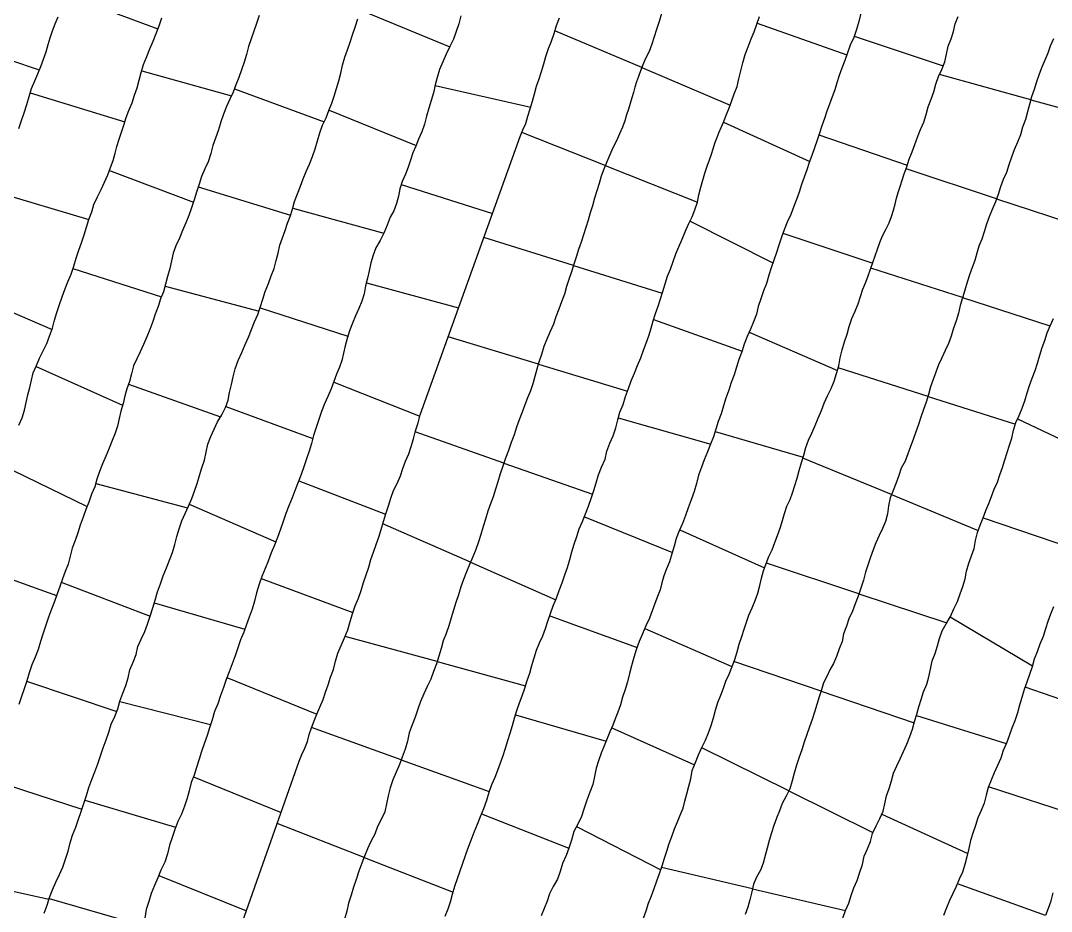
# Model space of a CAD drawing. Extents: x 703186 to 703989, y 1560402 to 1561368.
# Drawn here: x 703742.44 to 703791.6, y 1560489.99 to 1560532.48 of the extents above; entities that cross this region are included whole.
import ezdxf

# ---------------------------------------------------------------- set-up
doc = ezdxf.new("R2010")
doc.units = 0
doc.layers.add('10124_2002_REAL', color=30, linetype='Continuous')
doc.layers.add('AGROCAD PLL', color=7, linetype='Continuous')

msp = doc.modelspace()

# ---------------------------------------------------------------- linework, layer by layer
at = {"layer": '10124_2002_REAL'}
for points in [[(703744.2161, 1560532.6458), (703744.0835, 1560532.3132), (703743.945, 1560531.9806), (703743.836, 1560531.6404), (703743.7502, 1560531.3212), (703743.6429, 1560530.974), (703743.5244, 1560530.626), (703743.3917, 1560530.2778), (703743.2521, 1560529.9266), (703743.1001, 1560529.5833), (703742.9556, 1560529.2173), (703742.8397, 1560528.8403), (703742.7272, 1560528.4604), (703742.5994, 1560528.0697), (703742.473, 1560527.6921), (703742.347, 1560527.3157)], [(703742.3575, 1560513.1738), (703742.5174, 1560513.5268), (703742.6304, 1560513.8886), (703742.7154, 1560514.2576), (703742.7963, 1560514.6242), (703742.8877, 1560514.9822), (703742.9618, 1560515.3323), (703743.0476, 1560515.6833), (703743.2012, 1560516.0266), (703743.3525, 1560516.3775), (703743.5164, 1560516.7304), (703743.6874, 1560517.0737), (703743.829, 1560517.4315), (703743.9655, 1560517.8033), (703744.0593, 1560518.1907), (703744.1752, 1560518.561), (703744.2942, 1560518.9365), (703744.4333, 1560519.2962), (703744.5591, 1560519.6538), (703744.7012, 1560520.0204), (703744.8558, 1560520.3864), (703744.9778, 1560520.7645), (703745.09, 1560521.1509), (703745.221, 1560521.5267), (703745.3526, 1560521.8845), (703745.4819, 1560522.2597), (703745.5821, 1560522.6329), (703745.7053, 1560522.9933), (703745.8368, 1560523.3563), (703745.9415, 1560523.7126), (703746.1066, 1560524.0696), (703746.2848, 1560524.4268), (703746.4459, 1560524.7755), (703746.6015, 1560525.1295), (703746.7307, 1560525.472), (703746.8593, 1560525.8042), (703746.9491, 1560526.1574), (703747.0399, 1560526.4795), (703747.1486, 1560526.8246), (703747.2592, 1560527.1512), (703747.3655, 1560527.4981), (703747.4764, 1560527.8525), (703747.6107, 1560528.1928), (703747.7677, 1560528.5579), (703747.8798, 1560528.9168), (703748.0001, 1560529.273), (703748.0992, 1560529.6447), (703748.2017, 1560530.0054), (703748.3099, 1560530.3898), (703748.4623, 1560530.7601), (703748.6032, 1560531.1326), (703748.759, 1560531.5017), (703748.9085, 1560531.864), (703749.0481, 1560532.2352), (703749.1754, 1560532.6134)], [(703753.8209, 1560532.7155), (703753.7012, 1560532.3367), (703753.5647, 1560531.9718), (703753.4372, 1560531.6055), (703753.3184, 1560531.2408), (703753.2106, 1560530.8633), (703753.1022, 1560530.4902), (703752.983, 1560530.1273), (703752.8554, 1560529.7608), (703752.7097, 1560529.4226), (703752.5803, 1560529.0698), (703752.4276, 1560528.7246), (703752.2584, 1560528.3812), (703752.1158, 1560528.0087), (703751.9953, 1560527.6447), (703751.8766, 1560527.2704), (703751.7438, 1560526.8783), (703751.6129, 1560526.5167), (703751.5176, 1560526.1376), (703751.3918, 1560525.7454), (703751.2262, 1560525.4026), (703751.0658, 1560525.0491), (703750.9556, 1560524.6834), (703750.8389, 1560524.3028), (703750.7231, 1560523.9223), (703750.5976, 1560523.5533), (703750.4723, 1560523.1833), (703750.3277, 1560522.8245), (703750.1729, 1560522.4738), (703750.0275, 1560522.098), (703749.8503, 1560521.7399), (703749.7239, 1560521.3819), (703749.6349, 1560521.0215), (703749.5541, 1560520.6497), (703749.4505, 1560520.2762), (703749.3609, 1560519.9051), (703749.2634, 1560519.5422), (703749.1193, 1560519.2035), (703748.9982, 1560518.8377), (703748.8686, 1560518.4744), (703748.7497, 1560518.1181), (703748.605, 1560517.7438), (703748.4579, 1560517.3878), (703748.3131, 1560517.0228), (703748.1429, 1560516.6842), (703747.9802, 1560516.3479), (703747.8333, 1560516.0032), (703747.7318, 1560515.6342), (703747.6415, 1560515.2644), (703747.5148, 1560514.9102), (703747.4129, 1560514.5754), (703747.3293, 1560514.21), (703747.2295, 1560513.8477), (703747.1527, 1560513.491), (703747.0719, 1560513.1386), (703746.9477, 1560512.804), (703746.8089, 1560512.4493), (703746.6626, 1560512.0894), (703746.5123, 1560511.7072), (703746.3569, 1560511.3301), (703746.2065, 1560510.9662), (703746.0806, 1560510.6067), (703745.9807, 1560510.2329), (703745.828, 1560509.8854), (703745.6994, 1560509.5126), (703745.5616, 1560509.1547), (703745.4291, 1560508.7852), (703745.291, 1560508.4125), (703745.1667, 1560508.0457), (703745.0391, 1560507.6779), (703744.9072, 1560507.3108), (703744.8152, 1560506.9335), (703744.7165, 1560506.5576), (703744.5695, 1560506.2009), (703744.4452, 1560505.8435), (703744.3108, 1560505.4904), (703744.1867, 1560505.1363), (703744.0584, 1560504.7705), (703743.9113, 1560504.3969), (703743.7814, 1560504.022), (703743.649, 1560503.6379), (703743.5218, 1560503.264), (703743.4001, 1560502.8663), (703743.2807, 1560502.4873), (703743.134, 1560502.1144), (703742.983, 1560501.7419), (703742.8478, 1560501.3702), (703742.7382, 1560500.9926), (703742.6074, 1560500.6025), (703742.4843, 1560500.2401), (703742.3595, 1560499.8622)], [(703743.5657, 1560489.902), (703743.7102, 1560490.2773), (703743.8159, 1560490.6451), (703743.9617, 1560491.0203), (703744.1317, 1560491.381), (703744.2953, 1560491.7409), (703744.4607, 1560492.1007), (703744.5928, 1560492.4766), (703744.7135, 1560492.865), (703744.8069, 1560493.2535), (703744.9191, 1560493.631), (703745.0725, 1560494.0048), (703745.2095, 1560494.3785), (703745.3315, 1560494.7516), (703745.467, 1560495.1379), (703745.582, 1560495.5231), (703745.701, 1560495.9031), (703745.8405, 1560496.2842), (703745.9829, 1560496.6505), (703746.1242, 1560497.0312), (703746.2521, 1560497.4109), (703746.3763, 1560497.7919), (703746.5255, 1560498.163), (703746.6499, 1560498.5402), (703746.7575, 1560498.9143), (703746.9346, 1560499.2861), (703747.0884, 1560499.6424), (703747.184, 1560500.0182), (703747.3192, 1560500.3924), (703747.4659, 1560500.7568), (703747.5687, 1560501.1275), (703747.6588, 1560501.5124), (703747.8173, 1560501.875), (703747.9479, 1560502.2443), (703748.0371, 1560502.6206), (703748.1981, 1560502.9742), (703748.3632, 1560503.333), (703748.5025, 1560503.6871), (703748.619, 1560504.0661), (703748.7496, 1560504.4605), (703748.8592, 1560504.8349), (703748.9782, 1560505.231), (703749.1088, 1560505.6158), (703749.2419, 1560505.991), (703749.4048, 1560506.3687), (703749.5497, 1560506.7361), (703749.6945, 1560507.1107), (703749.7984, 1560507.4928), (703749.8952, 1560507.8682), (703750.0132, 1560508.2377), (703750.136, 1560508.6154), (703750.2885, 1560508.9687), (703750.4505, 1560509.3231), (703750.6063, 1560509.6795), (703750.7412, 1560510.0385), (703750.8626, 1560510.4053), (703750.9798, 1560510.774), (703751.095, 1560511.1441), (703751.2105, 1560511.5186), (703751.2863, 1560511.8974), (703751.3762, 1560512.2797), (703751.5162, 1560512.6469), (703751.6735, 1560512.9906), (703751.8306, 1560513.334), (703752.0395, 1560513.6688), (703752.2118, 1560514.0275), (703752.3384, 1560514.3703), (703752.4057, 1560514.7369), (703752.4959, 1560515.116), (703752.5824, 1560515.4903), (703752.6788, 1560515.8748), (703752.8251, 1560516.2675), (703752.9974, 1560516.6416), (703753.1557, 1560517.0214), (703753.3129, 1560517.3842), (703753.4566, 1560517.7518), (703753.6048, 1560518.1169), (703753.7657, 1560518.4606), (703753.8865, 1560518.8353), (703753.9906, 1560519.1977), (703754.1133, 1560519.5642), (703754.2676, 1560519.9362), (703754.3995, 1560520.3071), (703754.5436, 1560520.6577), (703754.6331, 1560521.0317), (703754.7318, 1560521.3892), (703754.8139, 1560521.7733), (703754.9274, 1560522.1197), (703755.06, 1560522.467), (703755.1786, 1560522.8094), (703755.3022, 1560523.1399), (703755.4113, 1560523.4876), (703755.5114, 1560523.8522), (703755.6507, 1560524.2206), (703755.7873, 1560524.5815), (703755.9197, 1560524.9281), (703756.0616, 1560525.2863), (703756.2189, 1560525.624), (703756.3619, 1560525.9963), (703756.4845, 1560526.3634), (703756.5986, 1560526.7409), (703756.7182, 1560527.1199), (703756.8491, 1560527.4856), (703757.0151, 1560527.8445), (703757.1428, 1560528.1853), (703757.2853, 1560528.5367), (703757.3986, 1560528.8754), (703757.5075, 1560529.233), (703757.6132, 1560529.6076), (703757.7146, 1560529.9744), (703757.7929, 1560530.3525), (703757.9116, 1560530.7423), (703758.0278, 1560531.0784), (703758.1551, 1560531.4427), (703758.2699, 1560531.7984), (703758.4063, 1560532.1718), (703758.5231, 1560532.5676)], [(703763.4335, 1560532.7072), (703763.339, 1560532.3319), (703763.2125, 1560531.9666), (703763.0896, 1560531.6005), (703762.9223, 1560531.2496), (703762.7464, 1560530.8816), (703762.5755, 1560530.5077), (703762.4252, 1560530.1441), (703762.3154, 1560529.7695), (703762.2143, 1560529.4077), (703762.1293, 1560529.0337), (703762.0311, 1560528.6603), (703761.918, 1560528.2964), (703761.8034, 1560527.9247), (703761.7026, 1560527.5412), (703761.582, 1560527.1761), (703761.4248, 1560526.8248), (703761.2906, 1560526.4887), (703761.1581, 1560526.1668), (703761.0399, 1560525.825), (703760.9273, 1560525.4881), (703760.7989, 1560525.1484), (703760.6452, 1560524.7971), (703760.5357, 1560524.4539), (703760.4589, 1560524.1032), (703760.3653, 1560523.7559), (703760.2474, 1560523.4125), (703760.0635, 1560523.0961), (703759.9216, 1560522.7266), (703759.7659, 1560522.339), (703759.5901, 1560521.9862), (703759.3922, 1560521.6431), (703759.2567, 1560521.2884), (703759.1397, 1560520.9317), (703759.0725, 1560520.545), (703758.9961, 1560520.1861), (703758.8963, 1560519.8195), (703758.8223, 1560519.4484), (703758.7177, 1560519.1007), (703758.5756, 1560518.7405), (703758.4187, 1560518.3921), (703758.2684, 1560518.0459), (703758.1291, 1560517.6748), (703758.0167, 1560517.3107), (703757.9279, 1560516.9624), (703757.8483, 1560516.6103), (703757.7598, 1560516.2728), (703757.6457, 1560515.9481), (703757.5136, 1560515.6172), (703757.3867, 1560515.2637), (703757.2489, 1560514.9154), (703757.0975, 1560514.5545), (703756.9452, 1560514.1909), (703756.8017, 1560513.8349), (703756.6629, 1560513.4525), (703756.5322, 1560513.066), (703756.4196, 1560512.6864), (703756.3208, 1560512.3088), (703756.2036, 1560511.9418), (703756.0826, 1560511.5778), (703755.9517, 1560511.2008), (703755.8278, 1560510.8322), (703755.685, 1560510.4619), (703755.5408, 1560510.0891), (703755.3985, 1560509.7088), (703755.2398, 1560509.334), (703755.1002, 1560508.9705), (703754.9724, 1560508.5896), (703754.8374, 1560508.2178), (703754.702, 1560507.8229), (703754.5457, 1560507.458), (703754.3967, 1560507.0839), (703754.2464, 1560506.6976), (703754.1043, 1560506.3355), (703753.9523, 1560505.9585), (703753.8155, 1560505.5885), (703753.699, 1560505.1819), (703753.6014, 1560504.7884), (703753.4821, 1560504.3996), (703753.347, 1560504.0215), (703753.2212, 1560503.6684), (703753.0828, 1560503.3119), (703752.9252, 1560502.9338), (703752.8088, 1560502.5567), (703752.6696, 1560502.1731), (703752.5277, 1560501.7948), (703752.3939, 1560501.4155), (703752.2428, 1560501.0444), (703752.1207, 1560500.6734), (703751.9842, 1560500.28), (703751.8457, 1560499.8863), (703751.6975, 1560499.5186), (703751.5746, 1560499.1267), (703751.4507, 1560498.7478), (703751.3439, 1560498.3736), (703751.2042, 1560497.9819), (703751.0701, 1560497.6187), (703750.962, 1560497.2458), (703750.8407, 1560496.8516), (703750.7186, 1560496.4805), (703750.5762, 1560496.129), (703750.484, 1560495.7428), (703750.384, 1560495.3843), (703750.2639, 1560495.0009), (703750.1135, 1560494.6223), (703749.9466, 1560494.2783), (703749.7955, 1560493.8976), (703749.6681, 1560493.5112), (703749.5489, 1560493.1429), (703749.4529, 1560492.7262), (703749.3184, 1560492.341), (703749.1372, 1560491.9507), (703748.9873, 1560491.5803), (703748.8269, 1560491.2195), (703748.6695, 1560490.8327), (703748.5532, 1560490.4561), (703748.4352, 1560490.0727), (703748.3689, 1560489.6655)], [(703750.0371, 1560481.0159), (703755.733, 1560497.1536), (703755.8581, 1560497.4664), (703756.0033, 1560497.7688), (703756.1206, 1560498.0853), (703756.2055, 1560498.4227), (703756.3116, 1560498.7496), (703756.4443, 1560499.0753), (703756.575, 1560499.3958), (703756.7113, 1560499.7347), (703756.8704, 1560500.087), (703756.9918, 1560500.439), (703757.1056, 1560500.794), (703757.2312, 1560501.1561), (703757.3636, 1560501.5268), (703757.4636, 1560501.9171), (703757.5797, 1560502.2999), (703757.7294, 1560502.6721), (703757.8989, 1560503.0428), (703758.045, 1560503.4239), (703758.1647, 1560503.8118), (703758.2653, 1560504.1875), (703758.4028, 1560504.5639), (703758.5599, 1560504.9323), (703758.6866, 1560505.3004), (703758.793, 1560505.6789), (703758.9303, 1560506.0481), (703759.0528, 1560506.4115), (703759.1498, 1560506.7718), (703759.2677, 1560507.1242), (703759.4011, 1560507.4902), (703759.5217, 1560507.8406), (703759.6397, 1560508.2006), (703759.7506, 1560508.5804), (703759.8593, 1560508.9498), (703759.9838, 1560509.3315), (703760.1032, 1560509.6948), (703760.2349, 1560510.0584), (703760.4045, 1560510.4035), (703760.5555, 1560510.7705), (703760.6797, 1560511.1186), (703760.8014, 1560511.4645), (703760.9571, 1560511.8171), (703761.0738, 1560512.1621), (703761.1774, 1560512.526), (703761.2776, 1560512.9135), (703761.4003, 1560513.2865), (703761.4942, 1560513.6691), (703766.2704, 1560526.9554), (703766.3929, 1560527.263), (703766.5324, 1560527.5773), (703766.6417, 1560527.9281), (703766.7513, 1560528.2773), (703766.8594, 1560528.6354), (703766.9574, 1560528.9894), (703767.0528, 1560529.3492), (703767.1685, 1560529.7069), (703767.2909, 1560530.057), (703767.3945, 1560530.411), (703767.4987, 1560530.7694), (703767.6203, 1560531.1441), (703767.7581, 1560531.4974), (703767.8856, 1560531.8662), (703768.0092, 1560532.2426), (703768.1504, 1560532.6097)], [(703773.0045, 1560532.8166), (703772.8913, 1560532.4354), (703772.7707, 1560532.0624), (703772.6585, 1560531.7028), (703772.5475, 1560531.3476), (703772.4145, 1560531.0002), (703772.2464, 1560530.6707), (703772.1239, 1560530.365), (703772.0063, 1560530.0879), (703771.9103, 1560529.817), (703771.8222, 1560529.5546), (703771.7455, 1560529.2992), (703771.6722, 1560529.0494), (703771.5954, 1560528.7891), (703771.5157, 1560528.5269), (703771.4332, 1560528.2585), (703771.3454, 1560527.982), (703771.2541, 1560527.6906), (703771.1425, 1560527.3913), (703771, 1560527.0779), (703770.8568, 1560526.7493), (703770.6925, 1560526.4154), (703770.5397, 1560526.0749), (703770.3961, 1560525.7398), (703770.2601, 1560525.3971), (703770.1372, 1560525.0535), (703770.031, 1560524.7043), (703769.9179, 1560524.3545), (703769.8082, 1560524.002), (703769.7191, 1560523.6467), (703769.6143, 1560523.3093), (703769.5164, 1560522.9524), (703769.4028, 1560522.6059), (703769.296, 1560522.2555), (703769.1743, 1560521.9138), (703769.0498, 1560521.5541), (703768.9353, 1560521.2006), (703768.8277, 1560520.8538), (703768.714, 1560520.4912), (703768.5915, 1560520.1364), (703768.4781, 1560519.7896), (703768.3768, 1560519.424), (703768.2475, 1560519.0616), (703768.1151, 1560518.7143), (703767.9662, 1560518.3549), (703767.8517, 1560517.9907), (703767.6933, 1560517.6438), (703767.5353, 1560517.284), (703767.4023, 1560516.9253), (703767.2892, 1560516.5573), (703767.1661, 1560516.1915), (703767.0612, 1560515.8455), (703766.9611, 1560515.4984), (703766.8751, 1560515.1587), (703766.7549, 1560514.8197), (703766.623, 1560514.4808), (703766.4944, 1560514.1434), (703766.3603, 1560513.7937), (703766.22, 1560513.438), (703766.0958, 1560513.0785), (703765.975, 1560512.7179), (703765.8465, 1560512.3601), (703765.7079, 1560511.9801), (703765.5737, 1560511.6038), (703765.4419, 1560511.23), (703765.3081, 1560510.8527), (703765.2058, 1560510.4853), (703765.0945, 1560510.1288), (703764.9837, 1560509.7687), (703764.8522, 1560509.4264), (703764.7239, 1560509.0822), (703764.6137, 1560508.7018), (703764.5105, 1560508.3393), (703764.3972, 1560507.9705), (703764.2893, 1560507.6133), (703764.153, 1560507.2514), (703764.0159, 1560506.9062), (703763.8536, 1560506.5381), (703763.7074, 1560506.184), (703763.5675, 1560505.8214), (703763.4426, 1560505.4645), (703763.3205, 1560505.0891), (703763.2075, 1560504.7185), (703763.0878, 1560504.3508), (703762.9782, 1560503.986), (703762.8671, 1560503.6155), (703762.7421, 1560503.2471), (703762.5983, 1560502.8991), (703762.5001, 1560502.5335), (703762.3874, 1560502.1692), (703762.2834, 1560501.789), (703762.1385, 1560501.4234), (703762.0045, 1560501.0636), (703761.8398, 1560500.7173), (703761.6699, 1560500.3679), (703761.5091, 1560500.0038), (703761.3897, 1560499.641), (703761.2669, 1560499.2519), (703761.1105, 1560498.8848), (703760.9702, 1560498.5067), (703760.8884, 1560498.1095), (703760.7789, 1560497.7264), (703760.6403, 1560497.3481), (703760.5109, 1560496.9889), (703760.3613, 1560496.6234), (703760.1999, 1560496.2559), (703760.0668, 1560495.8856), (703759.9809, 1560495.5041), (703759.9007, 1560495.115), (703759.8127, 1560494.7365), (703759.6435, 1560494.3758), (703759.4629, 1560494.0308), (703759.3331, 1560493.6747), (703759.1404, 1560493.3174), (703758.9822, 1560492.9735), (703758.8475, 1560492.6242), (703758.7138, 1560492.2806), (703758.5679, 1560491.9039), (703758.4436, 1560491.515), (703758.3168, 1560491.1383), (703758.2016, 1560490.7684), (703758.0888, 1560490.3857), (703757.9949, 1560489.9927), (703757.8926, 1560489.6165)], [(703762.6989, 1560489.7562), (703762.8344, 1560490.103), (703762.9481, 1560490.4503), (703763.0455, 1560490.8133), (703763.1591, 1560491.1834), (703763.2873, 1560491.5517), (703763.406, 1560491.9164), (703763.5368, 1560492.2918), (703763.6648, 1560492.6534), (703763.7883, 1560493.0184), (703763.9371, 1560493.3875), (703764.0783, 1560493.7677), (703764.2281, 1560494.1498), (703764.381, 1560494.5177), (703764.5319, 1560494.9009), (703764.6717, 1560495.294), (703764.7844, 1560495.6702), (703764.9137, 1560496.0439), (703765.0721, 1560496.3962), (703765.2079, 1560496.7308), (703765.3285, 1560497.0793), (703765.4565, 1560497.4308), (703765.5769, 1560497.7742), (703765.6819, 1560498.1313), (703765.7938, 1560498.4867), (703765.8975, 1560498.8523), (703766.0055, 1560499.2072), (703766.1117, 1560499.5719), (703766.2335, 1560499.9292), (703766.3665, 1560500.2723), (703766.488, 1560500.6344), (703766.6096, 1560500.9948), (703766.7271, 1560501.3576), (703766.8238, 1560501.7202), (703766.9311, 1560502.0859), (703767.0534, 1560502.4437), (703767.1944, 1560502.7955), (703767.346, 1560503.1324), (703767.4772, 1560503.4867), (703767.5889, 1560503.835), (703767.722, 1560504.2012), (703767.8506, 1560504.5628), (703768.0004, 1560504.9241), (703768.1319, 1560505.2926), (703768.269, 1560505.6612), (703768.3926, 1560506.0337), (703768.5298, 1560506.3955), (703768.6386, 1560506.7667), (703768.7316, 1560507.1343), (703768.8502, 1560507.5035), (703768.9681, 1560507.8624), (703769.0897, 1560508.2334), (703769.2419, 1560508.5836), (703769.3881, 1560508.9464), (703769.5278, 1560509.3196), (703769.6476, 1560509.6889), (703769.7763, 1560510.0627), (703769.8933, 1560510.4291), (703770.0004, 1560510.8036), (703770.1453, 1560511.1824), (703770.3159, 1560511.5518), (703770.4029, 1560511.9462), (703770.5387, 1560512.3143), (703770.6972, 1560512.6796), (703770.8239, 1560513.0489), (703770.9196, 1560513.4278), (703771.0263, 1560513.8021), (703771.1856, 1560514.1651), (703771.2927, 1560514.5542), (703771.4358, 1560514.924), (703771.5706, 1560515.2975), (703771.7153, 1560515.6631), (703771.8648, 1560516.0253), (703772.0224, 1560516.3851), (703772.1453, 1560516.752), (703772.2772, 1560517.099), (703772.4019, 1560517.4494), (703772.5106, 1560517.8059), (703772.6074, 1560518.1612), (703772.7306, 1560518.5035), (703772.8503, 1560518.856), (703772.9561, 1560519.202), (703773.0657, 1560519.5587), (703773.1773, 1560519.9202), (703773.3032, 1560520.2807), (703773.4403, 1560520.6281), (703773.5717, 1560520.9878), (703773.6943, 1560521.3505), (703773.8327, 1560521.6926), (703773.996, 1560522.0514), (703774.1383, 1560522.4006), (703774.3006, 1560522.7672), (703774.4734, 1560523.1115), (703774.6046, 1560523.452), (703774.7223, 1560523.813), (703774.7969, 1560524.1677), (703774.8807, 1560524.5274), (703774.9854, 1560524.867), (703775.0817, 1560525.2037), (703775.1936, 1560525.5327), (703775.2908, 1560525.833), (703775.3864, 1560526.1067), (703775.4701, 1560526.3698), (703775.5547, 1560526.637), (703775.6483, 1560526.8668), (703775.7461, 1560527.1208), (703775.8587, 1560527.3824), (703775.9873, 1560527.6651), (703776.0975, 1560527.9605), (703776.2172, 1560528.2761), (703776.3419, 1560528.6262), (703776.4797, 1560528.9856), (703776.6144, 1560529.3306), (703776.7007, 1560529.6984), (703776.7908, 1560530.0865), (703776.8928, 1560530.4709), (703777.0056, 1560530.857), (703777.1443, 1560531.2333), (703777.2795, 1560531.6024), (703777.4246, 1560531.9505), (703777.554, 1560532.308), (703777.6828, 1560532.6689)], [(703782.5198, 1560532.8284), (703782.42, 1560532.4399), (703782.3024, 1560532.0575), (703782.1759, 1560531.6771), (703782.0152, 1560531.3097), (703781.8841, 1560530.9427), (703781.7527, 1560530.5681), (703781.6168, 1560530.2148), (703781.4763, 1560529.856), (703781.3674, 1560529.511), (703781.2724, 1560529.1835), (703781.1517, 1560528.849), (703781.029, 1560528.4996), (703780.8951, 1560528.1617), (703780.7791, 1560527.804), (703780.6603, 1560527.4605), (703780.5441, 1560527.1115), (703780.427, 1560526.7697), (703780.304, 1560526.4077), (703780.1841, 1560526.0486), (703780.0594, 1560525.7025), (703779.9441, 1560525.3552), (703779.8163, 1560525.01), (703779.6942, 1560524.6577), (703779.5686, 1560524.3001), (703779.4402, 1560523.9477), (703779.3114, 1560523.587), (703779.1819, 1560523.2277), (703779.0035, 1560522.8667), (703778.8533, 1560522.4981), (703778.7356, 1560522.1443), (703778.6061, 1560521.7701), (703778.4907, 1560521.4173), (703778.3683, 1560521.055), (703778.2435, 1560520.6864), (703778.1215, 1560520.3286), (703778.0138, 1560519.9406), (703777.8669, 1560519.5808), (703777.7545, 1560519.2143), (703777.6234, 1560518.8402), (703777.5333, 1560518.4751), (703777.4018, 1560518.1117), (703777.2484, 1560517.7617), (703777.0951, 1560517.4068), (703776.9597, 1560517.048), (703776.8429, 1560516.6834), (703776.7037, 1560516.3073), (703776.5942, 1560515.9489), (703776.47, 1560515.5894), (703776.3358, 1560515.2202), (703776.2182, 1560514.8503), (703776.083, 1560514.4749), (703775.9726, 1560514.0974), (703775.8484, 1560513.72), (703775.712, 1560513.3509), (703775.5963, 1560512.9972), (703775.487, 1560512.6242), (703775.354, 1560512.2679), (703775.1956, 1560511.9033), (703775.0432, 1560511.53), (703774.9122, 1560511.1765), (703774.7819, 1560510.8025), (703774.6803, 1560510.3949), (703774.568, 1560510.0119), (703774.4237, 1560509.6192), (703774.2835, 1560509.2396), (703774.1548, 1560508.866), (703774.0145, 1560508.4908), (703773.8559, 1560508.1369), (703773.7137, 1560507.7731), (703773.6201, 1560507.4078), (703773.5025, 1560507.0361), (703773.3837, 1560506.6684), (703773.2408, 1560506.3328), (703773.1149, 1560505.9901), (703773.0269, 1560505.6527), (703772.9424, 1560505.3285), (703772.8215, 1560505.0076), (703772.6928, 1560504.6678), (703772.569, 1560504.3297), (703772.4348, 1560503.9707), (703772.266, 1560503.6032), (703772.1028, 1560503.2293), (703771.9451, 1560502.8565), (703771.8063, 1560502.4704), (703771.6909, 1560502.0916), (703771.578, 1560501.708), (703771.4894, 1560501.3293), (703771.3858, 1560500.9428), (703771.2722, 1560500.569), (703771.1559, 1560500.2036), (703771.047, 1560499.8352), (703770.9346, 1560499.4948), (703770.8063, 1560499.1787), (703770.6902, 1560498.8651), (703770.5524, 1560498.5555), (703770.4204, 1560498.231), (703770.2779, 1560497.8903), (703770.1328, 1560497.5363), (703769.9972, 1560497.1758), (703769.8953, 1560496.8125), (703769.8183, 1560496.4278), (703769.7314, 1560496.0377), (703769.5934, 1560495.6796), (703769.4441, 1560495.2887), (703769.326, 1560494.9092), (703769.1865, 1560494.5186), (703769.0153, 1560494.1479), (703768.8311, 1560493.7929), (703768.7237, 1560493.3906), (703768.5978, 1560493.0045), (703768.4568, 1560492.6535), (703768.2891, 1560492.2736), (703768.1692, 1560491.8909), (703768.0487, 1560491.5206), (703767.8373, 1560491.1687), (703767.6635, 1560490.8265), (703767.556, 1560490.4727), (703767.4074, 1560490.1186), (703767.2719, 1560489.7746)], [(703772.154, 1560489.6601), (703772.2717, 1560490.0158), (703772.3905, 1560490.3811), (703772.535, 1560490.7334), (703772.6553, 1560491.0855), (703772.786, 1560491.4376), (703772.9141, 1560491.7894), (703773.0358, 1560492.1633), (703773.1518, 1560492.518), (703773.2655, 1560492.8659), (703773.3801, 1560493.2232), (703773.5048, 1560493.5545), (703773.6286, 1560493.9182), (703773.7802, 1560494.2601), (703773.9063, 1560494.5828), (703774.0365, 1560494.9171), (703774.128, 1560495.2502), (703774.2195, 1560495.592), (703774.3188, 1560495.9545), (703774.4044, 1560496.3169), (703774.465, 1560496.7132), (703774.6261, 1560497.0925), (703774.7705, 1560497.4587), (703774.9362, 1560497.8046), (703775.1108, 1560498.1471), (703775.2534, 1560498.4981), (703775.3787, 1560498.8584), (703775.4894, 1560499.2166), (703775.5883, 1560499.5921), (703775.704, 1560499.9505), (703775.8425, 1560500.2975), (703775.9694, 1560500.6365), (703776.0823, 1560500.9693), (703776.238, 1560501.3059), (703776.3734, 1560501.6683), (703776.5005, 1560501.997), (703776.6158, 1560502.368), (703776.7091, 1560502.7398), (703776.8343, 1560503.0956), (703776.9567, 1560503.442), (703777.0661, 1560503.783), (703777.1787, 1560504.1226), (703777.3372, 1560504.4637), (703777.4687, 1560504.8194), (703777.6097, 1560505.1612), (703777.6974, 1560505.5312), (703777.7719, 1560505.8831), (703777.8665, 1560506.2398), (703778.0012, 1560506.5841), (703778.1361, 1560506.9091), (703778.2804, 1560507.2353), (703778.4183, 1560507.5818), (703778.5409, 1560507.9215), (703778.6623, 1560508.2681), (703778.7795, 1560508.6358), (703778.8753, 1560508.9694), (703778.9921, 1560509.3093), (703779.1384, 1560509.6338), (703779.2496, 1560509.9584), (703779.361, 1560510.3055), (703779.4819, 1560510.6588), (703779.5803, 1560511.0188), (703779.6839, 1560511.3943), (703779.7998, 1560511.7453), (703779.8943, 1560512.1088), (703780.027, 1560512.4598), (703780.1832, 1560512.8055), (703780.3325, 1560513.1605), (703780.4891, 1560513.5146), (703780.6333, 1560513.8799), (703780.7725, 1560514.2318), (703780.9297, 1560514.5801), (703781.0962, 1560514.9281), (703781.2473, 1560515.2826), (703781.3621, 1560515.6456), (703781.4617, 1560516.016), (703781.529, 1560516.398), (703781.6228, 1560516.7816), (703781.7436, 1560517.1502), (703781.8589, 1560517.519), (703781.9645, 1560517.8933), (703782.0849, 1560518.2653), (703782.2495, 1560518.6123), (703782.3842, 1560518.9655), (703782.5018, 1560519.3193), (703782.6103, 1560519.675), (703782.7495, 1560520.0007), (703782.8731, 1560520.3089), (703782.9748, 1560520.6196), (703783.0892, 1560520.9369), (703783.1975, 1560521.2543), (703783.3097, 1560521.5694), (703783.4231, 1560521.8919), (703783.5559, 1560522.2181), (703783.7108, 1560522.5205), (703783.8596, 1560522.8332), (703783.977, 1560523.1355), (703784.0764, 1560523.4316), (703784.1456, 1560523.7215), (703784.2099, 1560524.0012), (703784.294, 1560524.2811), (703784.389, 1560524.5596), (703784.4798, 1560524.8615), (703784.5878, 1560525.1738), (703784.7094, 1560525.5111), (703784.8224, 1560525.8661), (703784.9566, 1560526.2193), (703785.0956, 1560526.5665), (703785.2248, 1560526.9144), (703785.3641, 1560527.2769), (703785.5144, 1560527.631), (703785.6325, 1560527.9958), (703785.7302, 1560528.3672), (703785.8705, 1560528.7262), (703785.9986, 1560529.0828), (703786.0952, 1560529.4454), (703786.2268, 1560529.8055), (703786.3737, 1560530.1541), (703786.5154, 1560530.5126), (703786.6058, 1560530.8855), (703786.6888, 1560531.2549), (703786.8195, 1560531.6099), (703786.9311, 1560531.954), (703787.02, 1560532.3314), (703787.1565, 1560532.6782)], [(703791.6975, 1560531.6157), (703791.5515, 1560531.2539), (703791.4308, 1560530.9189), (703791.2893, 1560530.5879), (703791.145, 1560530.2532), (703791.0171, 1560529.9172), (703790.8992, 1560529.5582), (703790.7803, 1560529.2001), (703790.6618, 1560528.8431), (703790.5626, 1560528.4838), (703790.4671, 1560528.1279), (703790.3654, 1560527.7629), (703790.2321, 1560527.4014), (703790.124, 1560527.0315), (703789.9902, 1560526.6779), (703789.8329, 1560526.3177), (703789.6943, 1560525.9637), (703789.5751, 1560525.6042), (703789.4581, 1560525.2377), (703789.308, 1560524.8972), (703789.169, 1560524.5429), (703789.0579, 1560524.1851), (703788.94, 1560523.8261), (703788.779, 1560523.4704), (703788.6423, 1560523.1225), (703788.515, 1560522.7639), (703788.4056, 1560522.4067), (703788.2899, 1560522.0601), (703788.1402, 1560521.724), (703788.0509, 1560521.3819), (703787.9484, 1560521.0413), (703787.8287, 1560520.6969), (703787.7032, 1560520.3496), (703787.5794, 1560520.0056), (703787.4808, 1560519.6274), (703787.3604, 1560519.2535), (703787.2482, 1560518.8932), (703787.1696, 1560518.5258), (703787.0585, 1560518.1636), (703786.9343, 1560517.803), (703786.8243, 1560517.4244), (703786.6919, 1560517.0687), (703786.5412, 1560516.7359), (703786.376, 1560516.3914), (703786.2225, 1560516.0563), (703786.0895, 1560515.7068), (703785.9625, 1560515.3573), (703785.8427, 1560515.0065), (703785.7493, 1560514.6386), (703785.6364, 1560514.2828), (703785.5084, 1560513.9204), (703785.3812, 1560513.5684), (703785.2602, 1560513.22), (703785.1359, 1560512.862), (703785.0102, 1560512.5027), (703784.8783, 1560512.1645), (703784.7561, 1560511.8124), (703784.6246, 1560511.4576), (703784.4474, 1560511.1268), (703784.3314, 1560510.7841), (703784.1979, 1560510.426), (703784.0641, 1560510.0676), (703783.9161, 1560509.7087), (703783.8339, 1560509.3385), (703783.7931, 1560508.953), (703783.6877, 1560508.5884), (703783.5502, 1560508.2529), (703783.3917, 1560507.914), (703783.2268, 1560507.5709), (703783.0994, 1560507.234), (703782.9693, 1560506.8776), (703782.8505, 1560506.5077), (703782.7368, 1560506.1668), (703782.6371, 1560505.7848), (703782.5129, 1560505.4108), (703782.3866, 1560505.0304), (703782.244, 1560504.6657), (703782.1171, 1560504.3004), (703781.9424, 1560503.9451), (703781.8245, 1560503.5911), (703781.6972, 1560503.2333), (703781.6182, 1560502.8629), (703781.489, 1560502.5089), (703781.3569, 1560502.1449), (703781.2113, 1560501.8119), (703781.0371, 1560501.5119), (703780.9, 1560501.1931), (703780.7366, 1560500.8827), (703780.6372, 1560500.5551), (703780.5222, 1560500.2159), (703780.4251, 1560499.855), (703780.314, 1560499.4937), (703780.1936, 1560499.1395), (703780.0661, 1560498.7843), (703779.9472, 1560498.4292), (703779.8197, 1560498.0618), (703779.6958, 1560497.6947), (703779.5796, 1560497.3383), (703779.4536, 1560496.9615), (703779.3414, 1560496.5764), (703779.234, 1560496.2118), (703779.135, 1560495.8315), (703778.9619, 1560495.4815), (703778.7711, 1560495.1351), (703778.6383, 1560494.7867), (703778.4991, 1560494.4369), (703778.3697, 1560494.088), (703778.2555, 1560493.7383), (703778.1519, 1560493.3763), (703778.0555, 1560493.0097), (703777.9522, 1560492.6504), (703777.8616, 1560492.2942), (703777.7302, 1560491.95), (703777.5346, 1560491.6189), (703777.3985, 1560491.2829), (703777.3134, 1560490.9204), (703777.2295, 1560490.5453), (703777.1215, 1560490.1899), (703777.0015, 1560489.8393)], [(703781.6613, 1560489.668), (703781.7874, 1560490.0324), (703781.938, 1560490.3787), (703782.0546, 1560490.7435), (703782.1768, 1560491.1031), (703782.3339, 1560491.4645), (703782.4753, 1560491.8545), (703782.5913, 1560492.2248), (703782.6764, 1560492.6154), (703782.8349, 1560492.9696), (703782.9846, 1560493.3199), (703783.0748, 1560493.7092), (703783.2439, 1560494.0678), (703783.4151, 1560494.4157), (703783.575, 1560494.7641), (703783.6665, 1560495.1121), (703783.7425, 1560495.4948), (703783.8713, 1560495.8485), (703783.9841, 1560496.2189), (703784.0781, 1560496.5754), (703784.2358, 1560496.9305), (703784.3957, 1560497.2704), (703784.5454, 1560497.6086), (703784.702, 1560497.9591), (703784.8499, 1560498.3292), (703784.983, 1560498.6842), (703785.0828, 1560499.0462), (703785.1934, 1560499.4025), (703785.2882, 1560499.7501), (703785.3905, 1560500.1003), (703785.511, 1560500.4627), (703785.6567, 1560500.825), (703785.7582, 1560501.1781), (703785.8442, 1560501.5445), (703785.9249, 1560501.9347), (703786.0559, 1560502.296), (703786.1704, 1560502.6486), (703786.2658, 1560503.011), (703786.3922, 1560503.3686), (703786.5901, 1560503.7108), (703786.7941, 1560504.0528), (703786.959, 1560504.4118), (703787.1228, 1560504.7663), (703787.2518, 1560505.1311), (703787.3774, 1560505.4835), (703787.4839, 1560505.8462), (703787.5611, 1560506.2187), (703787.6722, 1560506.5917), (703787.7999, 1560506.9517), (703787.9261, 1560507.3013), (703787.9924, 1560507.6726), (703788.0793, 1560508.0553), (703788.2105, 1560508.4128), (703788.3497, 1560508.7539), (703788.4703, 1560509.1077), (703788.6199, 1560509.4472), (703788.751, 1560509.7782), (703788.8785, 1560510.128), (703789.0383, 1560510.4587), (703789.1519, 1560510.8124), (703789.2721, 1560511.1601), (703789.3867, 1560511.5196), (703789.4951, 1560511.8773), (703789.6064, 1560512.2244), (703789.7134, 1560512.5668), (703789.7965, 1560512.9385), (703789.9147, 1560513.311), (703790.0722, 1560513.6441), (703790.2084, 1560513.9951), (703790.3331, 1560514.3491), (703790.4415, 1560514.7169), (703790.558, 1560515.0654), (703790.6891, 1560515.424), (703790.8294, 1560515.7816), (703790.9408, 1560516.1429), (703791.0509, 1560516.5135), (703791.1583, 1560516.8796), (703791.2834, 1560517.2232), (703791.4056, 1560517.5782), (703791.5381, 1560517.921), (703791.7109, 1560518.2645)], [(703791.7086, 1560504.519), (703791.5616, 1560504.1597), (703791.4415, 1560503.8179), (703791.3247, 1560503.4659), (703791.2098, 1560503.0949), (703791.0579, 1560502.7284), (703790.9262, 1560502.3683), (703790.7864, 1560502.0146), (703790.684, 1560501.6479), (703790.5638, 1560501.2925), (703790.4375, 1560500.9252), (703790.2998, 1560500.5687), (703790.1914, 1560500.1959), (703790.0906, 1560499.8185), (703789.9831, 1560499.453), (703789.8535, 1560499.0845), (703789.7195, 1560498.7205), (703789.5947, 1560498.36), (703789.4553, 1560498.0084), (703789.3103, 1560497.6603), (703789.1855, 1560497.302), (703789.0338, 1560496.9433), (703788.8737, 1560496.6016), (703788.7326, 1560496.2488), (703788.5911, 1560495.8942), (703788.4996, 1560495.5263), (703788.4026, 1560495.1524), (703788.2554, 1560494.7985), (703788.0933, 1560494.4456), (703787.99, 1560494.0781), (703787.8582, 1560493.7223), (703787.7434, 1560493.3673), (703787.6696, 1560492.987), (703787.5773, 1560492.5941), (703787.4707, 1560492.2251), (703787.3671, 1560491.8629), (703787.2079, 1560491.5226), (703787.0677, 1560491.1741), (703786.9048, 1560490.8426), (703786.7467, 1560490.5002), (703786.5969, 1560490.1495), (703786.4625, 1560489.7871)], [(703791.3315, 1560489.8066), (703791.4675, 1560490.1425), (703791.5974, 1560490.4925), (703791.6936, 1560490.8647)]]:
    msp.add_lwpolyline(points, dxfattribs=at)
at = {"layer": 'AGROCAD PLL', "color": 1, "true_color": 0xff0000}
for points in [[(703744.6545, 1560533.7155), (703748.9898, 1560532.0801)], [(703758.6676, 1560532.9729), (703762.9105, 1560531.2248)], [(703772.0694, 1560530.2367), (703776.2792, 1560528.4501)], [(703742.9009, 1560529.0392), (703747.4136, 1560527.6519)], [(703752.6383, 1560529.2281), (703756.9274, 1560527.6549)], [(703762.2088, 1560529.3835), (703766.7721, 1560528.3463)], [(703770.3248, 1560525.56), (703774.7228, 1560523.8147)], [(703770.3248, 1560525.56), (703774.7227, 1560523.8147)], [(703750.9134, 1560524.5457), (703755.3194, 1560523.1947)], [(703760.6009, 1560524.6582), (703764.9462, 1560523.2718)], [(703741.3067, 1560524.3015), (703745.7051, 1560522.9928)], [(703741.3067, 1560524.3015), (703745.7051, 1560522.9928)], [(703787.3635, 1560519.2631), (703782.9931, 1560520.6704)], [(703787.3635, 1560519.2631), (703782.9931, 1560520.6704)], [(703749.3364, 1560519.8139), (703753.8142, 1560518.6109)], [(703758.9384, 1560519.9743), (703763.331, 1560518.7785)], [(703739.676, 1560519.5812), (703743.9443, 1560517.7456)], [(703777.1839, 1560517.6124), (703781.4011, 1560515.7907)], [(703747.5963, 1560515.1381), (703751.9783, 1560513.5707)], [(703770.9475, 1560513.5258), (703775.3546, 1560512.2695)], [(703770.9475, 1560513.5258), (703775.3547, 1560512.2695)], [(703789.994, 1560513.4788), (703794.1254, 1560511.5254)], [(703741.4487, 1560511.3262), (703745.6177, 1560509.3005)], [(703783.9823, 1560509.8693), (703779.7558, 1560511.6122)], [(703783.9823, 1560509.8693), (703779.7558, 1560511.6122)], [(703763.8977, 1560506.6382), (703759.7212, 1560508.4797)], [(703763.8977, 1560506.6382), (703759.7212, 1560508.4797)], [(703782.4227, 1560505.1392), (703778.0096, 1560506.6044)], [(703782.4227, 1560505.1392), (703778.0096, 1560506.6044)], [(703753.9165, 1560505.8617), (703758.2866, 1560504.2459)], [(703786.7829, 1560504.034), (703790.6982, 1560501.6986)], [(703762.3139, 1560501.9004), (703757.9215, 1560503.1019)], [(703762.3139, 1560501.9004), (703757.9215, 1560503.1019)], [(703752.2822, 1560501.1411), (703756.5741, 1560499.3936)], [(703752.2822, 1560501.1411), (703756.5741, 1560499.3936)], [(703780.6163, 1560500.4936), (703785.0659, 1560498.985)], [(703779.0878, 1560495.7361), (703774.93, 1560497.7925)], [(703779.0878, 1560495.7361), (703774.93, 1560497.7925)], [(703779.0878, 1560495.7361), (703774.9303, 1560497.7923)], [(703779.0878, 1560495.7361), (703774.9303, 1560497.7923)], [(703758.8243, 1560492.5647), (703763.0753, 1560490.9105)], [(703777.3485, 1560491.0701), (703781.786, 1560490.0283)], [(703777.3485, 1560491.0701), (703781.7857, 1560490.0284)], [(703743.8032, 1560490.6009), (703748.2582, 1560489.3206)]]:
    msp.add_lwpolyline(points, dxfattribs=at)
at = {"layer": 'AGROCAD PLL', "color": 3, "true_color": 0x00ff00}
for points in [[(703772.0694, 1560530.2367), (703767.9277, 1560531.9944)], [(703772.0694, 1560530.2367), (703767.9277, 1560531.9944)], [(703777.5738, 1560532.3634), (703781.8474, 1560530.8382)], [(703739.0761, 1560531.5548), (703743.3343, 1560530.1334)], [(703782.1962, 1560531.738), (703786.4417, 1560530.3262)], [(703790.6233, 1560528.7035), (703786.269, 1560529.9057)], [(703790.6233, 1560528.7035), (703786.269, 1560529.9057)], [(703790.6233, 1560528.7035), (703794.9252, 1560527.5158)], [(703757.1538, 1560528.2125), (703761.3065, 1560526.5285)], [(703775.9733, 1560527.6343), (703780.082, 1560525.7653)], [(703780.5166, 1560527.0314), (703784.7335, 1560525.5867)], [(703788.9918, 1560523.9838), (703784.6704, 1560525.403)], [(703788.9918, 1560523.9838), (703784.6704, 1560525.403)], [(703755.4223, 1560523.5276), (703759.7645, 1560522.3355)], [(703755.4223, 1560523.5276), (703759.7642, 1560522.3356)], [(703768.81, 1560520.7972), (703764.5382, 1560522.1367)], [(703768.81, 1560520.7972), (703764.5382, 1560522.1367)], [(703778.8003, 1560522.3387), (703783.0811, 1560520.9146)], [(703772.6312, 1560518.2273), (703776.851, 1560516.7085)], [(703767.1357, 1560516.0914), (703762.8338, 1560517.3956)], [(703767.1357, 1560516.0914), (703762.8338, 1560517.3956)], [(703743.1829, 1560515.9858), (703747.3098, 1560514.1393)], [(703785.7218, 1560514.5521), (703781.4339, 1560515.9127)], [(703785.7218, 1560514.5521), (703781.4339, 1560515.9127)], [(703765.4921, 1560511.3725), (703761.2646, 1560512.8631)], [(703765.4921, 1560511.3725), (703761.2646, 1560512.8631)], [(703765.4921, 1560511.3725), (703769.7147, 1560509.8837)], [(703746.026, 1560510.4025), (703750.4085, 1560509.2312)], [(703783.9823, 1560509.8693), (703788.119, 1560508.1634)], [(703750.4898, 1560509.4131), (703754.6114, 1560507.6113)], [(703769.3306, 1560508.8038), (703773.5268, 1560507.1129)], [(703788.3534, 1560508.7647), (703792.6112, 1560507.3133)], [(703788.3534, 1560508.7647), (703792.611, 1560507.3134)], [(703744.385, 1560505.6854), (703748.6211, 1560504.073)], [(703744.385, 1560505.6854), (703748.6213, 1560504.073)], [(703748.8219, 1560504.7075), (703753.1345, 1560503.4451)], [(703772.2111, 1560503.4774), (703776.3709, 1560501.6617)], [(703772.2111, 1560503.4774), (703776.3709, 1560501.6618)], [(703742.7305, 1560500.9695), (703747.0378, 1560499.5253)], [(703794.6222, 1560499.2117), (703790.346, 1560500.6882)], [(703747.1786, 1560499.9971), (703751.4998, 1560498.8978)], [(703766.0517, 1560499.3659), (703770.3692, 1560498.1086)], [(703785.1698, 1560499.3266), (703789.451, 1560497.9976)], [(703785.1698, 1560499.3266), (703789.4508, 1560497.9977)], [(703760.5935, 1560497.2181), (703756.3148, 1560498.7595)], [(703760.5935, 1560497.2181), (703756.3148, 1560498.7595)], [(703760.5935, 1560497.2181), (703756.3155, 1560498.7592)], [(703760.5935, 1560497.2181), (703756.3155, 1560498.7592)], [(703760.5935, 1560497.2181), (703764.7961, 1560495.7041)], [(703741.0969, 1560496.2456), (703745.372, 1560494.8671)], [(703750.6879, 1560496.4046), (703754.8706, 1560494.7101)], [(703779.0878, 1560495.7361), (703783.0959, 1560493.7539)], [(703792.9063, 1560494.5225), (703788.6025, 1560495.9228)], [(703745.5124, 1560495.2901), (703749.8359, 1560493.9993)], [(703764.4295, 1560494.6409), (703768.5963, 1560493)], [(703764.4295, 1560494.6409), (703768.5961, 1560493.0002)], [(703783.5112, 1560494.625), (703787.6122, 1560492.7428)], [(703768.9607, 1560494.0426), (703772.9703, 1560491.9621)], [(703749.035, 1560491.6982), (703753.211, 1560490.0082)], [(703777.3485, 1560491.0701), (703773.0114, 1560492.0882)], [(703777.3485, 1560491.0701), (703773.0114, 1560492.0882)], [(703739.4125, 1560491.5447), (703743.795, 1560490.5725)], [(703791.3237, 1560489.7851), (703787.1193, 1560491.3023)]]:
    msp.add_lwpolyline(points, dxfattribs=at)
at = {"layer": 'AGROCAD PLL', "color": 5, "true_color": 0x0000ff}
for points in [[(703748.2242, 1560530.0853), (703752.4975, 1560528.8825)], [(703770.3248, 1560525.56), (703766.3439, 1560527.1398)], [(703770.3248, 1560525.56), (703766.3439, 1560527.1398)], [(703746.6792, 1560525.3354), (703750.6892, 1560523.8227)], [(703788.9918, 1560523.9838), (703793.1678, 1560522.6124)], [(703774.3717, 1560522.9089), (703778.3243, 1560520.9251)], [(703744.943, 1560520.6566), (703749.1588, 1560519.2963)], [(703768.81, 1560520.7972), (703773.0388, 1560519.4712)], [(703787.3635, 1560519.2631), (703791.5373, 1560517.919)], [(703787.3635, 1560519.2631), (703791.5371, 1560517.9191)], [(703753.8695, 1560518.7826), (703758.0546, 1560517.4334)], [(703767.1357, 1560516.0914), (703771.3886, 1560514.802)], [(703757.3762, 1560515.2372), (703761.4805, 1560513.6134)], [(703785.7218, 1560514.5521), (703789.8889, 1560513.2298)], [(703752.2301, 1560514.077), (703756.3822, 1560512.5435)], [(703775.5633, 1560512.8846), (703779.7691, 1560511.6522)], [(703755.7103, 1560510.5274), (703759.8534, 1560508.9297)], [(703773.8768, 1560508.1836), (703777.9184, 1560506.3724)], [(703739.9935, 1560506.5533), (703744.1605, 1560505.0617)], [(703763.8977, 1560506.6382), (703767.9672, 1560504.8439)], [(703782.4227, 1560505.1392), (703786.6124, 1560503.7481)], [(703767.681, 1560504.0885), (703771.844, 1560502.5754)], [(703762.3139, 1560501.9004), (703766.5264, 1560500.7481)], [(703780.6163, 1560500.4936), (703776.4636, 1560501.9015)], [(703780.6163, 1560500.4936), (703776.4636, 1560501.9015)], [(703770.6345, 1560498.74), (703774.58, 1560496.9839)], [(703758.8243, 1560492.5647), (703754.6822, 1560494.1764)], [(703758.8243, 1560492.5647), (703754.6822, 1560494.1764)]]:
    msp.add_lwpolyline(points, dxfattribs=at)

doc.saveas('drawing.dxf')
